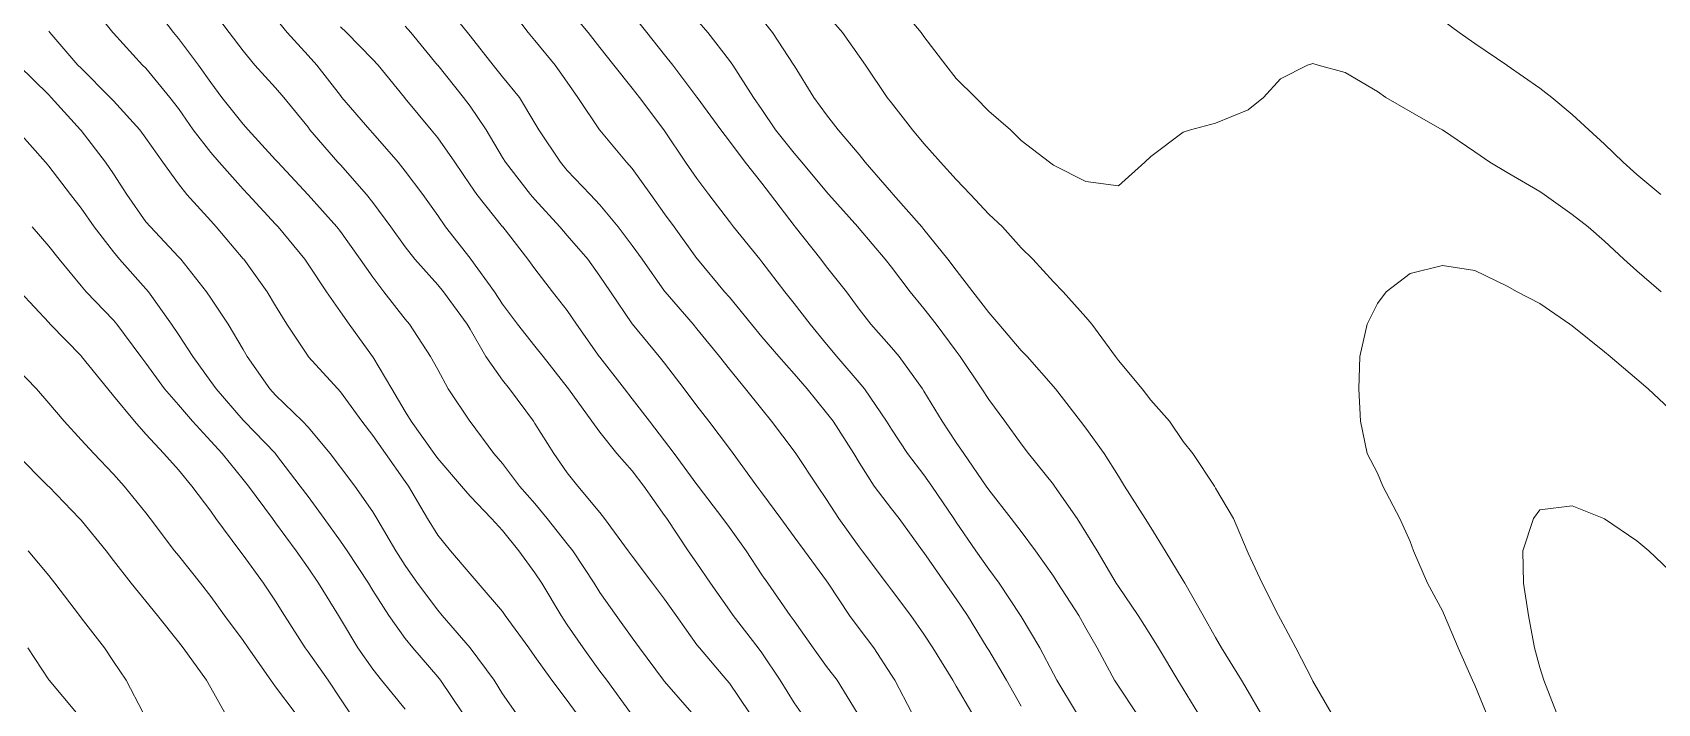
# Model space of a CAD drawing. Header units: centimetres. Extents: x 0 to 642158, y -847 to 649707.
# Drawn here: x 617104.5 to 617129.57, y 620592.39 to 620602.75 of the extents above; entities that cross this region are included whole.
import ezdxf

# ---------------------------------------------------------------- set-up
doc = ezdxf.new("R2010")
doc.units = ezdxf.units.CM
doc.header["$MEASUREMENT"] = 0
doc.layers.add('WAL_topographie 0.5', color=253, linetype='Continuous', lineweight=20)

msp = doc.modelspace()

# ---------------------------------------------------------------- linework, layer by layer
at = {"layer": 'WAL_topographie 0.5'}
for points in [[(617113.723, 620592.25), (617113.357, 620592.75), (617113.25, 620592.893), (617112.992, 620593.25), (617112.75, 620593.605), (617112.653, 620593.75), (617112.355, 620594.25), (617112.25, 620594.411), (617112.002, 620594.75), (617111.75, 620595.063), (617111.579, 620595.25), (617111.25, 620595.591), (617111.116, 620595.75), (617110.75, 620596.176), (617110.698, 620596.25), (617110.343, 620596.75), (617110.25, 620596.901), (617110.042, 620597.25), (617109.75, 620597.743), (617109.745, 620597.75), (617109.385, 620598.25), (617109.25, 620598.44), (617109.034, 620598.75), (617108.75, 620599.174), (617108.699, 620599.25), (617108.29, 620599.75), (617108.25, 620599.792), (617107.826, 620600.25), (617107.75, 620600.332), (617107.381, 620600.75), (617107.25, 620600.898), (617106.977, 620601.25), (617106.75, 620601.578), (617106.619, 620601.75), (617106.25, 620602.199), (617106.199, 620602.25), (617105.75, 620602.74), (617105.741, 620602.75), (617105.336, 620603.25)], [(617114.669, 620592.25), (617114.25, 620592.733), (617114.236, 620592.75), (617113.861, 620593.25), (617113.75, 620593.405), (617113.502, 620593.75), (617113.25, 620594.107), (617113.162, 620594.25), (617112.835, 620594.75), (617112.75, 620594.858), (617112.439, 620595.25), (617112.25, 620595.478), (617112.014, 620595.75), (617111.75, 620596.097), (617111.615, 620596.25), (617111.25, 620596.747), (617111.248, 620596.75), (617110.913, 620597.25), (617110.75, 620597.547), (617110.641, 620597.75), (617110.313, 620598.25), (617110.25, 620598.324), (617109.919, 620598.75), (617109.75, 620598.974), (617109.557, 620599.25), (617109.25, 620599.681), (617109.197, 620599.75), (617108.75, 620600.248), (617108.748, 620600.25), (617108.282, 620600.75), (617108.25, 620600.788), (617107.827, 620601.25), (617107.75, 620601.335), (617107.42, 620601.75), (617107.25, 620601.982), (617107.063, 620602.25), (617106.75, 620602.658), (617106.675, 620602.75), (617106.293, 620603.25)], [(617118.992, 620592.25), (617118.75, 620592.66), (617118.696, 620592.75), (617118.386, 620593.25), (617118.25, 620593.463), (617118.051, 620593.75), (617117.75, 620594.146), (617117.672, 620594.25), (617117.299, 620594.75), (617117.25, 620594.813), (617116.936, 620595.25), (617116.75, 620595.542), (617116.611, 620595.75), (617116.277, 620596.25), (617116.25, 620596.287), (617115.901, 620596.75), (617115.75, 620596.935), (617115.499, 620597.25), (617115.25, 620597.554), (617115.099, 620597.75), (617114.75, 620598.179), (617114.69, 620598.25), (617114.258, 620598.75), (617114.25, 620598.76), (617113.903, 620599.25), (617113.75, 620599.465), (617113.533, 620599.75), (617113.25, 620600.09), (617113.1, 620600.25), (617112.75, 620600.624), (617112.643, 620600.75), (617112.309, 620601.25), (617112.25, 620601.352), (617112.013, 620601.75), (617111.75, 620602.069), (617111.604, 620602.25), (617111.25, 620602.701), (617111.212, 620602.75), (617110.806, 620603.25)], [(617119.75, 620592.353), (617119.524, 620592.75), (617119.25, 620593.217), (617119.229, 620593.25), (617118.923, 620593.75), (617118.75, 620594.008), (617118.578, 620594.25), (617118.25, 620594.725), (617118.231, 620594.75), (617117.868, 620595.25), (617117.75, 620595.399), (617117.481, 620595.75), (617117.25, 620596.111), (617117.168, 620596.25), (617116.85, 620596.75), (617116.75, 620596.881), (617116.448, 620597.25), (617116.25, 620597.48), (617116.013, 620597.75), (617115.75, 620598.055), (617115.589, 620598.25), (617115.25, 620598.664), (617115.176, 620598.75), (617114.76, 620599.25), (617114.75, 620599.262), (617114.399, 620599.75), (617114.25, 620599.954), (617114.037, 620600.25), (617113.75, 620600.65), (617113.665, 620600.75), (617113.25, 620601.245), (617113.246, 620601.25), (617112.912, 620601.75), (617112.75, 620601.986), (617112.564, 620602.25), (617112.25, 620602.629), (617112.147, 620602.75), (617111.77, 620603.25)], [(617129.621, 620598.75), (617129.25, 620599.07), (617129.049, 620599.25), (617128.75, 620599.531), (617128.495, 620599.75), (617128.25, 620599.944), (617127.816, 620600.25), (617127.75, 620600.296), (617127.25, 620600.592), (617126.978, 620600.75), (617126.75, 620600.91), (617126.25, 620601.248), (617126.246, 620601.25), (617125.75, 620601.532), (617125.378, 620601.75), (617125.25, 620601.84), (617124.75, 620602.134), (617124.333, 620602.25), (617124.25, 620602.273), (617124.167, 620602.25), (617123.75, 620602.036), (617123.487, 620601.75), (617123.25, 620601.558), (617122.75, 620601.35), (617122.361, 620601.25), (617122.25, 620601.212), (617121.75, 620600.837), (617121.656, 620600.75), (617121.25, 620600.387), (617120.75, 620600.45), (617120.25, 620600.705), (617120.186, 620600.75), (617119.75, 620601.087), (617119.586, 620601.25), (617119.25, 620601.54), (617119.046, 620601.75), (617118.75, 620602.04), (617118.587, 620602.25), (617118.25, 620602.689), (617118.206, 620602.75), (617117.788, 620603.25)], [(617115.559, 620592.25), (617115.25, 620592.704), (617115.212, 620592.75), (617114.787, 620593.25), (617114.75, 620593.299), (617114.43, 620593.75), (617114.25, 620594.002), (617114.063, 620594.25), (617113.75, 620594.668), (617113.691, 620594.75), (617113.321, 620595.25), (617113.25, 620595.339), (617112.911, 620595.75), (617112.75, 620595.953), (617112.543, 620596.25), (617112.25, 620596.713), (617112.226, 620596.75), (617111.857, 620597.25), (617111.75, 620597.384), (617111.495, 620597.75), (617111.25, 620598.172), (617111.205, 620598.25), (617110.838, 620598.75), (617110.75, 620598.854), (617110.397, 620599.25), (617110.25, 620599.441), (617110.027, 620599.75), (617109.75, 620600.125), (617109.652, 620600.25), (617109.25, 620600.71), (617109.212, 620600.75), (617108.78, 620601.25), (617108.75, 620601.289), (617108.379, 620601.75), (617108.25, 620601.897), (617107.932, 620602.25), (617107.75, 620602.469), (617107.536, 620602.75), (617107.25, 620603.129)], [(617120.604, 620592.25), (617120.301, 620592.75), (617120.25, 620592.849), (617120.041, 620593.25), (617119.75, 620593.733), (617119.74, 620593.75), (617119.411, 620594.25), (617119.25, 620594.467), (617119.051, 620594.75), (617118.75, 620595.193), (617118.713, 620595.25), (617118.375, 620595.75), (617118.25, 620595.921), (617117.996, 620596.25), (617117.75, 620596.627), (617117.675, 620596.75), (617117.334, 620597.25), (617117.25, 620597.348), (617116.906, 620597.75), (617116.75, 620597.938), (617116.494, 620598.25), (617116.25, 620598.569), (617116.106, 620598.75), (617115.75, 620599.212), (617115.72, 620599.25), (617115.316, 620599.75), (617115.25, 620599.835), (617114.934, 620600.25), (617114.75, 620600.497), (617114.574, 620600.75), (617114.25, 620601.233), (617114.238, 620601.25), (617113.862, 620601.75), (617113.75, 620601.892), (617113.466, 620602.25), (617113.25, 620602.519), (617113.07, 620602.75), (617112.75, 620603.139)], [(617121.527, 620592.25), (617121.25, 620592.66), (617121.19, 620592.75), (617120.923, 620593.25), (617120.75, 620593.554), (617120.64, 620593.75), (617120.317, 620594.25), (617120.25, 620594.357), (617119.972, 620594.75), (617119.75, 620595.049), (617119.599, 620595.25), (617119.25, 620595.69), (617119.21, 620595.75), (617118.869, 620596.25), (617118.75, 620596.423), (617118.533, 620596.75), (617118.25, 620597.217), (617118.23, 620597.25), (617117.868, 620597.75), (617117.75, 620597.89), (617117.43, 620598.25), (617117.25, 620598.483), (617117.055, 620598.75), (617116.75, 620599.134), (617116.662, 620599.25), (617116.267, 620599.75), (617116.25, 620599.771), (617115.886, 620600.25), (617115.75, 620600.424), (617115.495, 620600.75), (617115.25, 620601.074), (617115.119, 620601.25), (617114.751, 620601.75), (617114.75, 620601.752), (617114.376, 620602.25), (617114.25, 620602.409), (617113.977, 620602.75), (617113.75, 620603.037)], [(617124.531, 620592.25), (617124.25, 620592.739), (617124.244, 620592.75), (617123.988, 620593.25), (617123.75, 620593.692), (617123.72, 620593.75), (617123.468, 620594.25), (617123.25, 620594.715), (617123.235, 620594.75), (617123.024, 620595.25), (617122.75, 620595.718), (617122.731, 620595.75), (617122.397, 620596.25), (617122.25, 620596.439), (617122.038, 620596.75), (617121.75, 620597.077), (617121.615, 620597.25), (617121.25, 620597.687), (617121.205, 620597.75), (617120.842, 620598.25), (617120.75, 620598.357), (617120.397, 620598.75), (617120.25, 620598.904), (617119.929, 620599.25), (617119.75, 620599.429), (617119.462, 620599.75), (617119.25, 620599.947), (617118.968, 620600.25), (617118.75, 620600.483), (617118.507, 620600.75), (617118.25, 620601.038), (617118.073, 620601.25), (617117.75, 620601.666), (617117.686, 620601.75), (617117.351, 620602.25), (617117.25, 620602.388), (617116.994, 620602.75), (617116.75, 620603.033)], [(617112.884, 620592.25), (617112.75, 620592.437), (617112.512, 620592.75), (617112.25, 620593.117), (617112.155, 620593.25), (617111.793, 620593.75), (617111.75, 620593.811), (617111.373, 620594.25), (617111.25, 620594.392), (617110.947, 620594.75), (617110.75, 620594.991), (617110.593, 620595.25), (617110.301, 620595.75), (617110.25, 620595.822), (617109.945, 620596.25), (617109.75, 620596.528), (617109.58, 620596.75), (617109.25, 620597.205), (617109.208, 620597.25), (617108.754, 620597.75), (617108.75, 620597.755), (617108.423, 620598.25), (617108.25, 620598.534), (617108.12, 620598.75), (617107.758, 620599.25), (617107.75, 620599.26), (617107.331, 620599.75), (617107.25, 620599.843), (617106.883, 620600.25), (617106.75, 620600.415), (617106.508, 620600.75), (617106.25, 620601.12), (617106.156, 620601.25), (617105.75, 620601.695), (617105.7, 620601.75), (617105.25, 620602.199), (617105.201, 620602.25), (617104.767, 620602.75), (617104.75, 620602.772)], [(617116.355, 620592.25), (617116.25, 620592.403), (617116.033, 620592.75), (617115.75, 620593.174), (617115.695, 620593.25), (617115.306, 620593.75), (617115.25, 620593.831), (617114.96, 620594.25), (617114.75, 620594.56), (617114.616, 620594.75), (617114.283, 620595.25), (617114.25, 620595.297), (617113.93, 620595.75), (617113.75, 620595.983), (617113.515, 620596.25), (617113.25, 620596.582), (617113.128, 620596.75), (617112.77, 620597.25), (617112.75, 620597.277), (617112.377, 620597.75), (617112.25, 620597.907), (617111.981, 620598.25), (617111.75, 620598.556), (617111.626, 620598.75), (617111.263, 620599.25), (617111.25, 620599.266), (617110.873, 620599.75), (617110.75, 620599.927), (617110.522, 620600.25), (617110.25, 620600.611), (617110.139, 620600.75), (617109.75, 620601.199), (617109.704, 620601.25), (617109.274, 620601.75), (617109.25, 620601.779), (617108.887, 620602.25), (617108.75, 620602.396), (617108.427, 620602.75), (617108.25, 620602.974)], [(617117.221, 620592.25), (617116.911, 620592.75), (617116.75, 620592.965), (617116.543, 620593.25), (617116.25, 620593.666), (617116.19, 620593.75), (617115.842, 620594.25), (617115.75, 620594.381), (617115.508, 620594.75), (617115.25, 620595.111), (617115.151, 620595.25), (617114.768, 620595.75), (617114.75, 620595.774), (617114.399, 620596.25), (617114.25, 620596.448), (617114.016, 620596.75), (617113.75, 620597.096), (617113.634, 620597.25), (617113.25, 620597.739), (617113.242, 620597.75), (617112.89, 620598.25), (617112.75, 620598.458), (617112.519, 620598.75), (617112.25, 620599.101), (617112.143, 620599.25), (617111.753, 620599.75), (617111.75, 620599.754), (617111.353, 620600.25), (617111.25, 620600.401), (617111.016, 620600.75), (617110.75, 620601.127), (617110.648, 620601.25), (617110.25, 620601.734), (617110.237, 620601.75), (617109.83, 620602.25), (617109.75, 620602.337), (617109.346, 620602.75), (617109.25, 620602.839)], [(617118.062, 620592.25), (617117.801, 620592.75), (617117.75, 620592.832), (617117.476, 620593.25), (617117.25, 620593.551), (617117.104, 620593.75), (617116.775, 620594.25), (617116.75, 620594.286), (617116.411, 620594.75), (617116.25, 620594.968), (617116.042, 620595.25), (617115.75, 620595.646), (617115.673, 620595.75), (617115.308, 620596.25), (617115.25, 620596.329), (617114.935, 620596.75), (617114.75, 620596.988), (617114.553, 620597.25), (617114.25, 620597.645), (617114.166, 620597.75), (617113.755, 620598.25), (617113.75, 620598.256), (617113.416, 620598.75), (617113.25, 620598.992), (617113.065, 620599.25), (617112.75, 620599.616), (617112.636, 620599.75), (617112.25, 620600.175), (617112.184, 620600.25), (617111.794, 620600.75), (617111.75, 620600.824), (617111.499, 620601.25), (617111.25, 620601.614), (617111.146, 620601.75), (617110.75, 620602.247), (617110.748, 620602.25), (617110.334, 620602.75), (617110.25, 620602.848)], [(617122.478, 620592.25), (617122.25, 620592.62), (617122.168, 620592.75), (617121.868, 620593.25), (617121.75, 620593.441), (617121.558, 620593.75), (617121.25, 620594.198), (617121.217, 620594.25), (617120.924, 620594.75), (617120.75, 620595.034), (617120.616, 620595.25), (617120.267, 620595.75), (617120.25, 620595.773), (617119.865, 620596.25), (617119.75, 620596.4), (617119.498, 620596.75), (617119.25, 620597.088), (617119.142, 620597.25), (617118.809, 620597.75), (617118.75, 620597.83), (617118.442, 620598.25), (617118.25, 620598.489), (617118.038, 620598.75), (617117.75, 620599.128), (617117.655, 620599.25), (617117.25, 620599.727), (617117.23, 620599.75), (617116.785, 620600.25), (617116.75, 620600.29), (617116.369, 620600.75), (617116.25, 620600.888), (617115.962, 620601.25), (617115.75, 620601.561), (617115.621, 620601.75), (617115.302, 620602.25), (617115.25, 620602.322), (617114.92, 620602.75), (617114.75, 620602.946)], [(617123.445, 620592.25), (617123.25, 620592.58), (617123.148, 620592.75), (617122.843, 620593.25), (617122.75, 620593.412), (617122.559, 620593.75), (617122.275, 620594.25), (617122.25, 620594.293), (617121.972, 620594.75), (617121.75, 620595.108), (617121.663, 620595.25), (617121.345, 620595.75), (617121.25, 620595.902), (617121.031, 620596.25), (617120.75, 620596.642), (617120.668, 620596.75), (617120.281, 620597.25), (617120.25, 620597.288), (617119.842, 620597.75), (617119.75, 620597.844), (617119.404, 620598.25), (617119.25, 620598.431), (617119.007, 620598.75), (617118.75, 620599.082), (617118.622, 620599.25), (617118.25, 620599.713), (617118.221, 620599.75), (617117.776, 620600.25), (617117.75, 620600.28), (617117.345, 620600.75), (617117.25, 620600.866), (617116.93, 620601.25), (617116.75, 620601.482), (617116.551, 620601.75), (617116.25, 620602.241), (617116.245, 620602.25), (617115.914, 620602.75), (617115.75, 620602.957)], [(617129.616, 620600.25), (617129.25, 620600.559), (617129.035, 620600.75), (617128.75, 620601.029), (617128.51, 620601.25), (617128.25, 620601.486), (617127.936, 620601.75), (617127.75, 620601.893), (617127.25, 620602.244), (617127.241, 620602.25), (617126.75, 620602.581), (617126.505, 620602.75), (617126.25, 620602.945)], [(617111.954, 620592.25), (617111.75, 620592.542), (617111.62, 620592.75), (617111.251, 620593.25), (617111.25, 620593.251), (617110.821, 620593.75), (617110.75, 620593.833), (617110.441, 620594.25), (617110.25, 620594.523), (617110.105, 620594.75), (617109.811, 620595.25), (617109.75, 620595.352), (617109.472, 620595.75), (617109.25, 620596.039), (617109.094, 620596.25), (617108.75, 620596.659), (617108.666, 620596.75), (617108.25, 620597.154), (617108.16, 620597.25), (617107.812, 620597.75), (617107.75, 620597.86), (617107.519, 620598.25), (617107.25, 620598.652), (617107.185, 620598.75), (617106.787, 620599.25), (617106.75, 620599.29), (617106.318, 620599.75), (617106.25, 620599.83), (617105.955, 620600.25), (617105.75, 620600.569), (617105.626, 620600.75), (617105.25, 620601.239), (617105.241, 620601.25), (617104.79, 620601.75), (617104.75, 620601.792), (617104.284, 620602.25)], [(617111.132, 620592.25), (617110.792, 620592.75), (617110.75, 620592.802), (617110.366, 620593.25), (617110.25, 620593.395), (617109.997, 620593.75), (617109.75, 620594.138), (617109.682, 620594.25), (617109.354, 620594.75), (617109.25, 620594.901), (617109, 620595.25), (617108.75, 620595.589), (617108.631, 620595.75), (617108.25, 620596.245), (617108.246, 620596.25), (617107.765, 620596.75), (617107.75, 620596.766), (617107.331, 620597.25), (617107.25, 620597.365), (617106.973, 620597.75), (617106.75, 620598.088), (617106.644, 620598.25), (617106.289, 620598.75), (617106.25, 620598.796), (617105.843, 620599.25), (617105.75, 620599.364), (617105.452, 620599.75), (617105.25, 620600.039), (617105.085, 620600.25), (617104.75, 620600.689), (617104.702, 620600.75), (617104.258, 620601.25)], [(617110.25, 620592.304), (617109.885, 620592.75), (617109.75, 620592.92), (617109.52, 620593.25), (617109.25, 620593.699), (617109.219, 620593.75), (617108.912, 620594.25), (617108.75, 620594.489), (617108.567, 620594.75), (617108.25, 620595.184), (617108.2, 620595.25), (617107.833, 620595.75), (617107.75, 620595.853), (617107.428, 620596.25), (617107.25, 620596.443), (617106.967, 620596.75), (617106.75, 620597.005), (617106.538, 620597.25), (617106.25, 620597.648), (617106.173, 620597.75), (617105.8, 620598.25), (617105.75, 620598.309), (617105.329, 620598.75), (617105.25, 620598.839), (617104.91, 620599.25), (617104.75, 620599.452), (617104.494, 620599.75)], [(617129.75, 620596.941), (617129.421, 620597.25), (617129.25, 620597.401), (617128.839, 620597.75), (617128.75, 620597.823), (617128.25, 620598.225), (617128.213, 620598.25), (617127.75, 620598.569), (617127.404, 620598.75), (617127.25, 620598.835), (617126.75, 620599.079), (617126.25, 620599.153), (617125.75, 620599.029), (617125.379, 620598.75), (617125.25, 620598.568), (617125.086, 620598.25), (617124.974, 620597.75), (617124.96, 620597.25), (617124.987, 620596.75), (617125.09, 620596.25), (617125.25, 620595.946), (617125.329, 620595.75), (617125.592, 620595.25), (617125.75, 620594.895), (617125.803, 620594.75), (617126.019, 620594.25), (617126.25, 620593.824), (617126.283, 620593.75), (617126.49, 620593.25), (617126.714, 620592.75), (617126.75, 620592.675), (617126.924, 620592.25)], [(617109.397, 620592.25), (617109.25, 620592.464), (617109.062, 620592.75), (617108.75, 620593.192), (617108.706, 620593.25), (617108.388, 620593.75), (617108.25, 620593.97), (617108.061, 620594.25), (617107.75, 620594.684), (617107.699, 620594.75), (617107.328, 620595.25), (617107.25, 620595.361), (617106.959, 620595.75), (617106.75, 620595.999), (617106.528, 620596.25), (617106.25, 620596.553), (617106.072, 620596.75), (617105.75, 620597.142), (617105.66, 620597.25), (617105.257, 620597.75), (617105.25, 620597.758), (617104.771, 620598.25), (617104.75, 620598.273), (617104.312, 620598.75)], [(617108.553, 620592.25), (617108.25, 620592.652), (617108.176, 620592.75), (617107.826, 620593.25), (617107.75, 620593.363), (617107.464, 620593.75), (617107.25, 620594.042), (617107.093, 620594.25), (617106.75, 620594.675), (617106.688, 620594.75), (617106.314, 620595.25), (617106.25, 620595.334), (617105.914, 620595.75), (617105.75, 620595.933), (617105.445, 620596.25), (617105.25, 620596.464), (617104.986, 620596.75), (617104.75, 620597.03), (617104.562, 620597.25), (617104.25, 620597.573)], [(617107.466, 620592.25), (617107.25, 620592.632), (617107.183, 620592.75), (617106.822, 620593.25), (617106.75, 620593.343), (617106.43, 620593.75), (617106.25, 620593.973), (617106.021, 620594.25), (617105.75, 620594.598), (617105.635, 620594.75), (617105.25, 620595.223), (617105.227, 620595.25), (617104.75, 620595.744), (617104.744, 620595.75), (617104.25, 620596.248)], [(617129.75, 620594.446), (617129.435, 620594.75), (617129.25, 620594.904), (617128.75, 620595.245), (617128.737, 620595.25), (617128.25, 620595.446), (617127.75, 620595.382), (617127.655, 620595.25), (617127.491, 620594.75), (617127.502, 620594.25), (617127.576, 620593.75), (617127.671, 620593.25), (617127.75, 620592.947), (617127.814, 620592.75), (617128.009, 620592.25)], [(617106.208, 620592.25), (617105.944, 620592.75), (617105.75, 620593.042), (617105.609, 620593.25), (617105.25, 620593.716), (617105.226, 620593.75), (617104.842, 620594.25), (617104.75, 620594.369), (617104.434, 620594.75)], [(617105.18, 620592.25), (617104.757, 620592.75), (617104.75, 620592.76), (617104.43, 620593.25)]]:
    msp.add_lwpolyline(points, dxfattribs=at)

doc.saveas('drawing.dxf')
